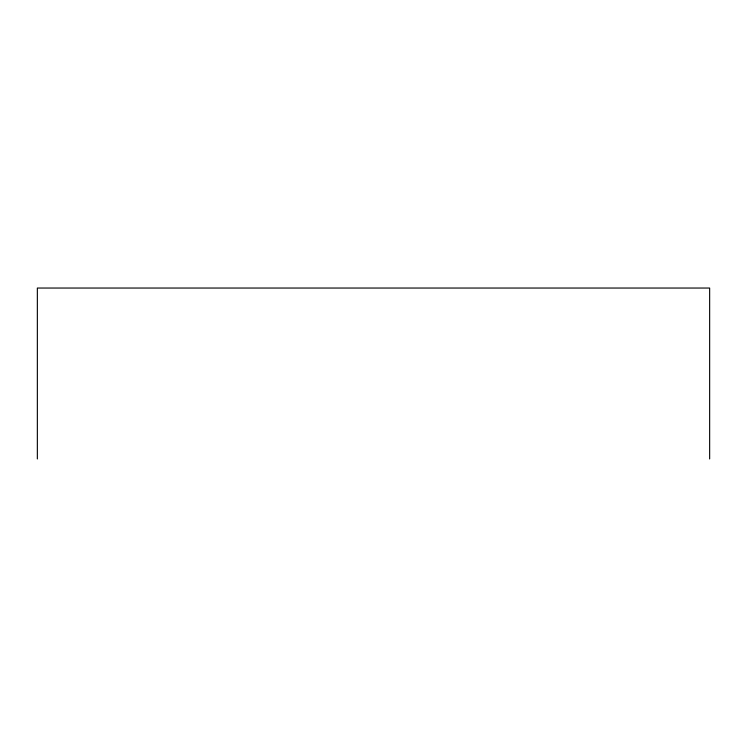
<?xml version="1.0" encoding="UTF-8"?>
<svg xmlns="http://www.w3.org/2000/svg" width="747" height="747" viewBox="0 0 747 747"><rect width="100%" height="100%" fill="white"/><g stroke="black" fill="none" stroke-linecap="round" stroke-linejoin="round"><path stroke-width="1.12" d="M709.65 458.957L709.65 288.043L37.35 288.043L37.35 458.957"/></g></svg>
